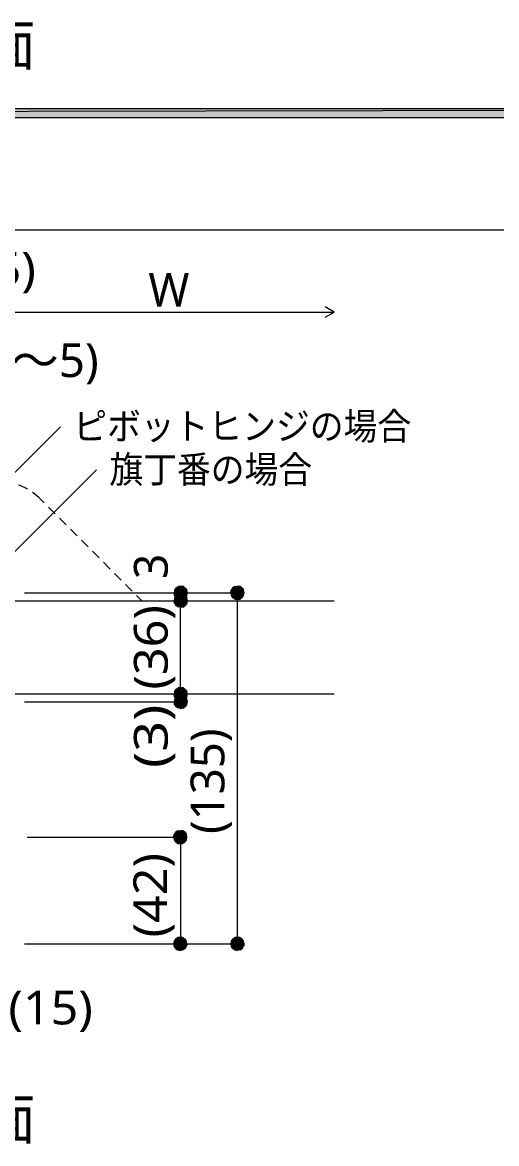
# Model space of a CAD drawing. Header units: millimetres. Extents: x 0 to 420, y 0 to 297.
# Drawn here: x 271 to 307.5, y 126.7 to 212.9 of the extents above; entities that cross this region are included whole.
import ezdxf
from ezdxf.enums import TextEntityAlignment as Align

# ---------------------------------------------------------------- set-up
doc = ezdxf.new("R2010")
doc.units = ezdxf.units.MM
doc.styles.add('kst32b', font='NotoSansJP-Variable.ttf')

msp = doc.modelspace()

# ---------------------------------------------------------------- hatches: boundary and pattern name
h = msp.add_hatch(color=7)
h.paths.add_polyline_path([(394.166, 205.634), (394.166, 206.333), (26.183, 205.634), (394.166, 205.634)])
h.paths.add_polyline_path([(394.166, 206.333), (26.183, 205.634), (26.183, 206.333), (394.166, 206.333)])
h = msp.add_hatch(color=7)
h.paths.add_polyline_path([(282.744, 169.27), (282.702, 169.079), (283.21, 169.079), (282.744, 169.27)])
h.paths.add_polyline_path([(282.702, 169.079), (283.21, 169.079), (282.744, 168.868), (282.702, 169.079)])
h.paths.add_polyline_path([(283.21, 169.079), (282.744, 168.868), (282.85, 168.719), (283.21, 169.079)])
h = msp.add_hatch(color=7)
h.paths.add_polyline_path([(283.21, 169.587), (283.02, 169.545), (283.21, 169.079), (283.21, 169.587)])
h.paths.add_polyline_path([(283.02, 169.545), (283.21, 169.079), (282.85, 169.439), (283.02, 169.545)])
h.paths.add_polyline_path([(283.21, 169.079), (282.85, 169.439), (282.744, 169.27), (283.21, 169.079)])
h = msp.add_hatch(color=7)
h.paths.add_polyline_path([(282.85, 168.719), (283.02, 168.592), (283.21, 169.079), (282.85, 168.719)])
h.paths.add_polyline_path([(283.02, 168.592), (283.21, 169.079), (283.21, 168.571), (283.02, 168.592)])
h.paths.add_polyline_path([(283.21, 169.079), (283.21, 168.571), (283.422, 168.592), (283.21, 169.079)])
for points in [[(283.422, 169.545), (283.21, 169.587), (283.21, 169.079), (283.422, 169.545)], [(288.057, 168.868), (288.1, 169.079), (287.57, 169.079), (288.057, 168.868)], [(283.422, 168.952), (283.21, 168.995), (283.21, 168.465), (283.422, 168.952)], [(283.422, 161.756), (283.21, 161.798), (283.21, 161.269), (283.422, 161.756)], [(283.422, 161.142), (283.21, 161.184), (283.21, 160.676), (283.422, 161.142)], [(283.654, 150.072), (283.697, 150.283), (283.189, 150.283), (283.654, 150.072)], [(282.702, 142.261), (282.66, 142.071), (283.189, 142.071), (282.702, 142.261)], [(287.105, 142.261), (287.062, 142.071), (287.57, 142.071), (287.105, 142.261)]]:
    msp.add_hatch(color=7).paths.add_polyline_path(points)
h = msp.add_hatch(color=7)
h.paths.add_polyline_path([(283.739, 169.079), (283.697, 169.27), (283.21, 169.079), (283.739, 169.079)])
h.paths.add_polyline_path([(283.697, 169.27), (283.21, 169.079), (283.57, 169.439), (283.697, 169.27)])
h.paths.add_polyline_path([(283.21, 169.079), (283.57, 169.439), (283.422, 169.545), (283.21, 169.079)])
h = msp.add_hatch(color=7)
h.paths.add_polyline_path([(283.422, 168.592), (283.57, 168.719), (283.21, 169.079), (283.422, 168.592)])
h.paths.add_polyline_path([(283.57, 168.719), (283.21, 169.079), (283.697, 168.868), (283.57, 168.719)])
h.paths.add_polyline_path([(283.21, 169.079), (283.697, 168.868), (283.739, 169.079), (283.21, 169.079)])
h = msp.add_hatch(color=7)
h.paths.add_polyline_path([(287.211, 169.439), (287.105, 169.27), (287.57, 169.079), (287.211, 169.439)])
h.paths.add_polyline_path([(287.105, 169.27), (287.57, 169.079), (287.062, 169.079), (287.105, 169.27)])
h.paths.add_polyline_path([(287.57, 169.079), (287.062, 169.079), (287.105, 168.868), (287.57, 169.079)])
h = msp.add_hatch(color=7)
h.paths.add_polyline_path([(287.105, 168.868), (287.211, 168.719), (287.57, 169.079), (287.105, 168.868)])
h.paths.add_polyline_path([(287.211, 168.719), (287.57, 169.079), (287.38, 168.592), (287.211, 168.719)])
h.paths.add_polyline_path([(287.57, 169.079), (287.38, 168.592), (287.57, 168.571), (287.57, 169.079)])
h = msp.add_hatch(color=7)
h.paths.add_polyline_path([(287.782, 169.545), (287.57, 169.587), (287.57, 169.079), (287.782, 169.545)])
h.paths.add_polyline_path([(287.57, 169.587), (287.57, 169.079), (287.38, 169.545), (287.57, 169.587)])
h.paths.add_polyline_path([(287.57, 169.079), (287.38, 169.545), (287.211, 169.439), (287.57, 169.079)])
h = msp.add_hatch(color=7)
h.paths.add_polyline_path([(288.1, 169.079), (288.057, 169.27), (287.57, 169.079), (288.1, 169.079)])
h.paths.add_polyline_path([(288.057, 169.27), (287.57, 169.079), (287.951, 169.439), (288.057, 169.27)])
h.paths.add_polyline_path([(287.57, 169.079), (287.951, 169.439), (287.782, 169.545), (287.57, 169.079)])
h = msp.add_hatch(color=7)
h.paths.add_polyline_path([(287.57, 168.571), (287.782, 168.592), (287.57, 169.079), (287.57, 168.571)])
h.paths.add_polyline_path([(287.782, 168.592), (287.57, 169.079), (287.951, 168.719), (287.782, 168.592)])
h.paths.add_polyline_path([(287.57, 169.079), (287.951, 168.719), (288.057, 168.868), (287.57, 169.079)])
h = msp.add_hatch(color=7)
h.paths.add_polyline_path([(282.744, 168.677), (282.702, 168.465), (283.21, 168.465), (282.744, 168.677)])
h.paths.add_polyline_path([(282.702, 168.465), (283.21, 168.465), (282.744, 168.275), (282.702, 168.465)])
h.paths.add_polyline_path([(283.21, 168.465), (282.744, 168.275), (282.85, 168.106), (283.21, 168.465)])
h = msp.add_hatch(color=7)
h.paths.add_polyline_path([(283.21, 168.995), (283.02, 168.952), (283.21, 168.465), (283.21, 168.995)])
h.paths.add_polyline_path([(283.02, 168.952), (283.21, 168.465), (282.85, 168.846), (283.02, 168.952)])
h.paths.add_polyline_path([(283.21, 168.465), (282.85, 168.846), (282.744, 168.677), (283.21, 168.465)])
h = msp.add_hatch(color=7)
h.paths.add_polyline_path([(282.85, 168.106), (283.02, 168), (283.21, 168.465), (282.85, 168.106)])
h.paths.add_polyline_path([(283.02, 168), (283.21, 168.465), (283.21, 167.957), (283.02, 168)])
h.paths.add_polyline_path([(283.21, 168.465), (283.21, 167.957), (283.422, 168), (283.21, 168.465)])
h = msp.add_hatch(color=7)
h.paths.add_polyline_path([(283.739, 168.465), (283.697, 168.677), (283.21, 168.465), (283.739, 168.465)])
h.paths.add_polyline_path([(283.697, 168.677), (283.21, 168.465), (283.57, 168.846), (283.697, 168.677)])
h.paths.add_polyline_path([(283.21, 168.465), (283.57, 168.846), (283.422, 168.952), (283.21, 168.465)])
h = msp.add_hatch(color=7)
h.paths.add_polyline_path([(283.422, 168), (283.57, 168.106), (283.21, 168.465), (283.422, 168)])
h.paths.add_polyline_path([(283.57, 168.106), (283.21, 168.465), (283.697, 168.275), (283.57, 168.106)])
h.paths.add_polyline_path([(283.21, 168.465), (283.697, 168.275), (283.739, 168.465), (283.21, 168.465)])
h = msp.add_hatch(color=7)
h.paths.add_polyline_path([(282.744, 161.48), (282.702, 161.269), (283.21, 161.269), (282.744, 161.48)])
h.paths.add_polyline_path([(282.702, 161.269), (283.21, 161.269), (282.744, 161.078), (282.702, 161.269)])
h.paths.add_polyline_path([(283.21, 161.269), (282.744, 161.078), (282.85, 160.909), (283.21, 161.269)])
h = msp.add_hatch(color=7)
h.paths.add_polyline_path([(283.21, 161.798), (283.02, 161.756), (283.21, 161.269), (283.21, 161.798)])
h.paths.add_polyline_path([(283.02, 161.756), (283.21, 161.269), (282.85, 161.629), (283.02, 161.756)])
h.paths.add_polyline_path([(283.21, 161.269), (282.85, 161.629), (282.744, 161.48), (283.21, 161.269)])
h = msp.add_hatch(color=7)
h.paths.add_polyline_path([(283.739, 161.269), (283.697, 161.48), (283.21, 161.269), (283.739, 161.269)])
h.paths.add_polyline_path([(283.697, 161.48), (283.21, 161.269), (283.57, 161.629), (283.697, 161.48)])
h.paths.add_polyline_path([(283.21, 161.269), (283.57, 161.629), (283.422, 161.756), (283.21, 161.269)])
h = msp.add_hatch(color=7)
h.paths.add_polyline_path([(282.744, 160.867), (282.702, 160.676), (283.21, 160.676), (282.744, 160.867)])
h.paths.add_polyline_path([(282.702, 160.676), (283.21, 160.676), (282.744, 160.486), (282.702, 160.676)])
h.paths.add_polyline_path([(283.21, 160.676), (282.744, 160.486), (282.85, 160.316), (283.21, 160.676)])
h = msp.add_hatch(color=7)
h.paths.add_polyline_path([(283.21, 161.184), (283.02, 161.142), (283.21, 160.676), (283.21, 161.184)])
h.paths.add_polyline_path([(283.02, 161.142), (283.21, 160.676), (282.85, 161.036), (283.02, 161.142)])
h.paths.add_polyline_path([(283.21, 160.676), (282.85, 161.036), (282.744, 160.867), (283.21, 160.676)])
h = msp.add_hatch(color=7)
h.paths.add_polyline_path([(282.85, 160.909), (283.02, 160.803), (283.21, 161.269), (282.85, 160.909)])
h.paths.add_polyline_path([(283.02, 160.803), (283.21, 161.269), (283.21, 160.761), (283.02, 160.803)])
h.paths.add_polyline_path([(283.21, 161.269), (283.21, 160.761), (283.422, 160.803), (283.21, 161.269)])
h = msp.add_hatch(color=7)
h.paths.add_polyline_path([(282.85, 160.316), (283.02, 160.21), (283.21, 160.676), (282.85, 160.316)])
h.paths.add_polyline_path([(283.02, 160.21), (283.21, 160.676), (283.21, 160.168), (283.02, 160.21)])
h.paths.add_polyline_path([(283.21, 160.676), (283.21, 160.168), (283.422, 160.21), (283.21, 160.676)])
h = msp.add_hatch(color=7)
h.paths.add_polyline_path([(283.422, 160.803), (283.57, 160.909), (283.21, 161.269), (283.422, 160.803)])
h.paths.add_polyline_path([(283.57, 160.909), (283.21, 161.269), (283.697, 161.078), (283.57, 160.909)])
h.paths.add_polyline_path([(283.21, 161.269), (283.697, 161.078), (283.739, 161.269), (283.21, 161.269)])
h = msp.add_hatch(color=7)
h.paths.add_polyline_path([(283.739, 160.676), (283.697, 160.867), (283.21, 160.676), (283.739, 160.676)])
h.paths.add_polyline_path([(283.697, 160.867), (283.21, 160.676), (283.57, 161.036), (283.697, 160.867)])
h.paths.add_polyline_path([(283.21, 160.676), (283.57, 161.036), (283.422, 161.142), (283.21, 160.676)])
h = msp.add_hatch(color=7)
h.paths.add_polyline_path([(283.422, 160.21), (283.57, 160.316), (283.21, 160.676), (283.422, 160.21)])
h.paths.add_polyline_path([(283.57, 160.316), (283.21, 160.676), (283.697, 160.486), (283.57, 160.316)])
h.paths.add_polyline_path([(283.21, 160.676), (283.697, 160.486), (283.739, 160.676), (283.21, 160.676)])
h = msp.add_hatch(color=7)
h.paths.add_polyline_path([(282.808, 150.643), (282.702, 150.474), (283.189, 150.283), (282.808, 150.643)])
h.paths.add_polyline_path([(282.702, 150.474), (283.189, 150.283), (282.66, 150.283), (282.702, 150.474)])
h.paths.add_polyline_path([(283.189, 150.283), (282.66, 150.283), (282.702, 150.072), (283.189, 150.283)])
h = msp.add_hatch(color=7)
h.paths.add_polyline_path([(282.702, 150.072), (282.808, 149.902), (283.189, 150.283), (282.702, 150.072)])
h.paths.add_polyline_path([(282.808, 149.902), (283.189, 150.283), (282.977, 149.796), (282.808, 149.902)])
h.paths.add_polyline_path([(283.189, 150.283), (282.977, 149.796), (283.189, 149.754), (283.189, 150.283)])
h = msp.add_hatch(color=7)
h.paths.add_polyline_path([(283.379, 150.749), (283.189, 150.791), (283.189, 150.283), (283.379, 150.749)])
h.paths.add_polyline_path([(283.189, 150.791), (283.189, 150.283), (282.977, 150.749), (283.189, 150.791)])
h.paths.add_polyline_path([(283.189, 150.283), (282.977, 150.749), (282.808, 150.643), (283.189, 150.283)])
h = msp.add_hatch(color=7)
h.paths.add_polyline_path([(283.697, 150.283), (283.654, 150.474), (283.189, 150.283), (283.697, 150.283)])
h.paths.add_polyline_path([(283.654, 150.474), (283.189, 150.283), (283.549, 150.643), (283.654, 150.474)])
h.paths.add_polyline_path([(283.189, 150.283), (283.549, 150.643), (283.379, 150.749), (283.189, 150.283)])
h = msp.add_hatch(color=7)
h.paths.add_polyline_path([(283.189, 149.754), (283.379, 149.796), (283.189, 150.283), (283.189, 149.754)])
h.paths.add_polyline_path([(283.379, 149.796), (283.189, 150.283), (283.549, 149.902), (283.379, 149.796)])
h.paths.add_polyline_path([(283.189, 150.283), (283.549, 149.902), (283.654, 150.072), (283.189, 150.283)])
h = msp.add_hatch(color=7)
h.paths.add_polyline_path([(283.189, 142.579), (282.977, 142.558), (283.189, 142.071), (283.189, 142.579)])
h.paths.add_polyline_path([(282.977, 142.558), (283.189, 142.071), (282.808, 142.43), (282.977, 142.558)])
h.paths.add_polyline_path([(283.189, 142.071), (282.808, 142.43), (282.702, 142.261), (283.189, 142.071)])
h = msp.add_hatch(color=7)
h.paths.add_polyline_path([(283.654, 142.261), (283.549, 142.43), (283.189, 142.071), (283.654, 142.261)])
h.paths.add_polyline_path([(283.549, 142.43), (283.189, 142.071), (283.379, 142.558), (283.549, 142.43)])
h.paths.add_polyline_path([(283.189, 142.071), (283.379, 142.558), (283.189, 142.579), (283.189, 142.071)])
h = msp.add_hatch(color=7)
h.paths.add_polyline_path([(287.57, 142.579), (287.38, 142.558), (287.57, 142.071), (287.57, 142.579)])
h.paths.add_polyline_path([(287.38, 142.558), (287.57, 142.071), (287.211, 142.43), (287.38, 142.558)])
h.paths.add_polyline_path([(287.57, 142.071), (287.211, 142.43), (287.105, 142.261), (287.57, 142.071)])
h = msp.add_hatch(color=7)
h.paths.add_polyline_path([(288.057, 142.261), (287.951, 142.43), (287.57, 142.071), (288.057, 142.261)])
h.paths.add_polyline_path([(287.951, 142.43), (287.57, 142.071), (287.782, 142.558), (287.951, 142.43)])
h.paths.add_polyline_path([(287.57, 142.071), (287.782, 142.558), (287.57, 142.579), (287.57, 142.071)])
h = msp.add_hatch(color=7)
h.paths.add_polyline_path([(282.66, 142.071), (282.702, 141.88), (283.189, 142.071), (282.66, 142.071)])
h.paths.add_polyline_path([(282.702, 141.88), (283.189, 142.071), (282.808, 141.711), (282.702, 141.88)])
h.paths.add_polyline_path([(283.189, 142.071), (282.808, 141.711), (282.977, 141.605), (283.189, 142.071)])
h = msp.add_hatch(color=7)
h.paths.add_polyline_path([(282.977, 141.605), (283.189, 141.563), (283.189, 142.071), (282.977, 141.605)])
h.paths.add_polyline_path([(283.189, 141.563), (283.189, 142.071), (283.379, 141.605), (283.189, 141.563)])
h.paths.add_polyline_path([(283.189, 142.071), (283.379, 141.605), (283.549, 141.711), (283.189, 142.071)])
h = msp.add_hatch(color=7)
h.paths.add_polyline_path([(283.549, 141.711), (283.654, 141.88), (283.189, 142.071), (283.549, 141.711)])
h.paths.add_polyline_path([(283.654, 141.88), (283.189, 142.071), (283.697, 142.071), (283.654, 141.88)])
h.paths.add_polyline_path([(283.189, 142.071), (283.697, 142.071), (283.654, 142.261), (283.189, 142.071)])
h = msp.add_hatch(color=7)
h.paths.add_polyline_path([(287.062, 142.071), (287.105, 141.88), (287.57, 142.071), (287.062, 142.071)])
h.paths.add_polyline_path([(287.105, 141.88), (287.57, 142.071), (287.211, 141.711), (287.105, 141.88)])
h.paths.add_polyline_path([(287.57, 142.071), (287.211, 141.711), (287.38, 141.605), (287.57, 142.071)])
h = msp.add_hatch(color=7)
h.paths.add_polyline_path([(287.38, 141.605), (287.57, 141.563), (287.57, 142.071), (287.38, 141.605)])
h.paths.add_polyline_path([(287.57, 141.563), (287.57, 142.071), (287.782, 141.605), (287.57, 141.563)])
h.paths.add_polyline_path([(287.57, 142.071), (287.782, 141.605), (287.951, 141.711), (287.57, 142.071)])
h = msp.add_hatch(color=7)
h.paths.add_polyline_path([(287.951, 141.711), (288.057, 141.88), (287.57, 142.071), (287.951, 141.711)])
h.paths.add_polyline_path([(288.057, 141.88), (287.57, 142.071), (288.1, 142.071), (288.057, 141.88)])
h.paths.add_polyline_path([(287.57, 142.071), (288.1, 142.071), (288.057, 142.261), (287.57, 142.071)])

# ---------------------------------------------------------------- linework, layer by layer
at = {"lineweight": 0}
for points in [[(394.166, 205.634), (394.166, 206.333), (26.183, 205.634)], [(394.166, 206.333), (26.183, 205.634), (26.183, 206.333)], [(282.744, 169.27), (282.702, 169.079), (283.21, 169.079)], [(282.702, 169.079), (283.21, 169.079), (282.744, 168.868)], [(283.21, 169.079), (282.85, 169.439), (282.744, 169.27)], [(283.21, 169.079), (282.744, 168.868), (282.85, 168.719)], [(283.02, 169.545), (283.21, 169.079), (282.85, 169.439)], [(282.85, 168.719), (283.02, 168.592), (283.21, 169.079)], [(283.21, 169.587), (283.02, 169.545), (283.21, 169.079)], [(283.02, 168.592), (283.21, 169.079), (283.21, 168.571)], [(283.422, 169.545), (283.21, 169.587), (283.21, 169.079)], [(283.21, 169.079), (283.57, 169.439), (283.422, 169.545)], [(283.697, 169.27), (283.21, 169.079), (283.57, 169.439)], [(283.739, 169.079), (283.697, 169.27), (283.21, 169.079)], [(283.21, 169.079), (283.21, 168.571), (283.422, 168.592)], [(283.422, 168.592), (283.57, 168.719), (283.21, 169.079)], [(283.57, 168.719), (283.21, 169.079), (283.697, 168.868)], [(283.21, 169.079), (283.697, 168.868), (283.739, 169.079)], [(287.105, 169.27), (287.57, 169.079), (287.062, 169.079)], [(287.57, 169.079), (287.062, 169.079), (287.105, 168.868)], [(287.211, 169.439), (287.105, 169.27), (287.57, 169.079)], [(287.105, 168.868), (287.211, 168.719), (287.57, 169.079)], [(287.57, 169.079), (287.38, 169.545), (287.211, 169.439)], [(287.211, 168.719), (287.57, 169.079), (287.38, 168.592)], [(287.57, 169.587), (287.57, 169.079), (287.38, 169.545)], [(287.57, 169.079), (287.38, 168.592), (287.57, 168.571)], [(287.782, 169.545), (287.57, 169.587), (287.57, 169.079)], [(287.57, 169.079), (287.951, 169.439), (287.782, 169.545)], [(288.057, 169.27), (287.57, 169.079), (287.951, 169.439)], [(288.1, 169.079), (288.057, 169.27), (287.57, 169.079)], [(287.57, 168.571), (287.782, 168.592), (287.57, 169.079)], [(287.782, 168.592), (287.57, 169.079), (287.951, 168.719)], [(287.57, 169.079), (287.951, 168.719), (288.057, 168.868)], [(288.057, 168.868), (288.1, 169.079), (287.57, 169.079)], [(282.744, 168.677), (282.702, 168.465), (283.21, 168.465)], [(282.702, 168.465), (283.21, 168.465), (282.744, 168.275)], [(283.21, 168.465), (282.85, 168.846), (282.744, 168.677)], [(283.21, 168.465), (282.744, 168.275), (282.85, 168.106)], [(283.02, 168.952), (283.21, 168.465), (282.85, 168.846)], [(282.85, 168.106), (283.02, 168), (283.21, 168.465)], [(283.21, 168.995), (283.02, 168.952), (283.21, 168.465)], [(283.02, 168), (283.21, 168.465), (283.21, 167.957)], [(283.422, 168.952), (283.21, 168.995), (283.21, 168.465)], [(283.21, 168.465), (283.57, 168.846), (283.422, 168.952)], [(283.697, 168.677), (283.21, 168.465), (283.57, 168.846)], [(283.739, 168.465), (283.697, 168.677), (283.21, 168.465)], [(283.21, 168.465), (283.21, 167.957), (283.422, 168)], [(283.422, 168), (283.57, 168.106), (283.21, 168.465)], [(283.57, 168.106), (283.21, 168.465), (283.697, 168.275)], [(283.21, 168.465), (283.697, 168.275), (283.739, 168.465)], [(282.744, 161.48), (282.702, 161.269), (283.21, 161.269)], [(283.21, 161.269), (282.85, 161.629), (282.744, 161.48)], [(283.02, 161.756), (283.21, 161.269), (282.85, 161.629)], [(283.21, 161.798), (283.02, 161.756), (283.21, 161.269)], [(283.422, 161.756), (283.21, 161.798), (283.21, 161.269)], [(283.21, 161.269), (283.57, 161.629), (283.422, 161.756)], [(283.697, 161.48), (283.21, 161.269), (283.57, 161.629)], [(283.739, 161.269), (283.697, 161.48), (283.21, 161.269)], [(282.702, 161.269), (283.21, 161.269), (282.744, 161.078)], [(282.744, 160.867), (282.702, 160.676), (283.21, 160.676)], [(282.702, 160.676), (283.21, 160.676), (282.744, 160.486)], [(283.21, 161.269), (282.744, 161.078), (282.85, 160.909)], [(283.21, 160.676), (282.85, 161.036), (282.744, 160.867)], [(283.21, 160.676), (282.744, 160.486), (282.85, 160.316)], [(282.85, 160.909), (283.02, 160.803), (283.21, 161.269)], [(283.02, 161.142), (283.21, 160.676), (282.85, 161.036)], [(282.85, 160.316), (283.02, 160.21), (283.21, 160.676)], [(283.02, 160.803), (283.21, 161.269), (283.21, 160.761)], [(283.21, 161.184), (283.02, 161.142), (283.21, 160.676)], [(283.02, 160.21), (283.21, 160.676), (283.21, 160.168)], [(283.21, 161.269), (283.21, 160.761), (283.422, 160.803)], [(283.422, 160.803), (283.57, 160.909), (283.21, 161.269)], [(283.57, 160.909), (283.21, 161.269), (283.697, 161.078)], [(283.21, 161.269), (283.697, 161.078), (283.739, 161.269)], [(283.422, 161.142), (283.21, 161.184), (283.21, 160.676)], [(283.21, 160.676), (283.57, 161.036), (283.422, 161.142)], [(283.697, 160.867), (283.21, 160.676), (283.57, 161.036)], [(283.739, 160.676), (283.697, 160.867), (283.21, 160.676)], [(283.21, 160.676), (283.21, 160.168), (283.422, 160.21)], [(283.422, 160.21), (283.57, 160.316), (283.21, 160.676)], [(283.57, 160.316), (283.21, 160.676), (283.697, 160.486)], [(283.21, 160.676), (283.697, 160.486), (283.739, 160.676)], [(282.702, 150.474), (283.189, 150.283), (282.66, 150.283)], [(283.189, 150.283), (282.66, 150.283), (282.702, 150.072)], [(282.808, 150.643), (282.702, 150.474), (283.189, 150.283)], [(282.702, 150.072), (282.808, 149.902), (283.189, 150.283)], [(283.189, 150.283), (282.977, 150.749), (282.808, 150.643)], [(282.808, 149.902), (283.189, 150.283), (282.977, 149.796)], [(283.189, 150.791), (283.189, 150.283), (282.977, 150.749)], [(283.189, 150.283), (282.977, 149.796), (283.189, 149.754)], [(283.379, 150.749), (283.189, 150.791), (283.189, 150.283)], [(283.189, 150.283), (283.549, 150.643), (283.379, 150.749)], [(283.654, 150.474), (283.189, 150.283), (283.549, 150.643)], [(283.697, 150.283), (283.654, 150.474), (283.189, 150.283)], [(283.189, 149.754), (283.379, 149.796), (283.189, 150.283)], [(283.379, 149.796), (283.189, 150.283), (283.549, 149.902)], [(283.189, 150.283), (283.549, 149.902), (283.654, 150.072)], [(283.654, 150.072), (283.697, 150.283), (283.189, 150.283)], [(283.189, 142.071), (282.808, 142.43), (282.702, 142.261)], [(282.977, 142.558), (283.189, 142.071), (282.808, 142.43)], [(283.189, 142.579), (282.977, 142.558), (283.189, 142.071)], [(283.189, 142.071), (283.379, 142.558), (283.189, 142.579)], [(283.549, 142.43), (283.189, 142.071), (283.379, 142.558)], [(283.654, 142.261), (283.549, 142.43), (283.189, 142.071)], [(287.57, 142.071), (287.211, 142.43), (287.105, 142.261)], [(287.38, 142.558), (287.57, 142.071), (287.211, 142.43)], [(287.57, 142.579), (287.38, 142.558), (287.57, 142.071)], [(287.57, 142.071), (287.782, 142.558), (287.57, 142.579)], [(287.951, 142.43), (287.57, 142.071), (287.782, 142.558)], [(288.057, 142.261), (287.951, 142.43), (287.57, 142.071)], [(282.702, 142.261), (282.66, 142.071), (283.189, 142.071)], [(282.66, 142.071), (282.702, 141.88), (283.189, 142.071)], [(282.702, 141.88), (283.189, 142.071), (282.808, 141.711)], [(283.189, 142.071), (282.808, 141.711), (282.977, 141.605)], [(282.977, 141.605), (283.189, 141.563), (283.189, 142.071)], [(283.189, 142.071), (283.697, 142.071), (283.654, 142.261)], [(283.189, 141.563), (283.189, 142.071), (283.379, 141.605)], [(283.189, 142.071), (283.379, 141.605), (283.549, 141.711)], [(283.549, 141.711), (283.654, 141.88), (283.189, 142.071)], [(283.654, 141.88), (283.189, 142.071), (283.697, 142.071)], [(287.105, 142.261), (287.062, 142.071), (287.57, 142.071)], [(287.062, 142.071), (287.105, 141.88), (287.57, 142.071)], [(287.105, 141.88), (287.57, 142.071), (287.211, 141.711)], [(287.57, 142.071), (287.211, 141.711), (287.38, 141.605)], [(287.38, 141.605), (287.57, 141.563), (287.57, 142.071)], [(287.57, 142.071), (288.1, 142.071), (288.057, 142.261)], [(287.57, 141.563), (287.57, 142.071), (287.782, 141.605)], [(287.57, 142.071), (287.782, 141.605), (287.951, 141.711)], [(287.951, 141.711), (288.057, 141.88), (287.57, 142.071)], [(288.057, 141.88), (287.57, 142.071), (288.1, 142.071)]]:
    msp.add_lwpolyline(points, close=True, dxfattribs=at)
at = {"lineweight": 13}
for points in [[(394.166, 196.977), (26.183, 196.977)], [(270.383, 188.404), (270.383, 190.669), (295.021, 190.669)], [(294.323, 190.267), (295.021, 190.669), (294.323, 191.071)], [(269.685, 177.567), (273.96, 181.843)], [(268.203, 170.011), (276.733, 178.52)], [(271.42, 177.08), (271.399, 177.08), (270.87, 177.313), (270.743, 177.355)], [(272.309, 176.403), (271.865, 176.763), (271.822, 176.805)], [(272.309, 176.403), (272.711, 176.001)], [(273.05, 175.662), (273.558, 175.154)], [(273.897, 174.815), (274.405, 174.307)], [(274.743, 173.969), (275.251, 173.461)], [(275.59, 173.122), (276.098, 172.614)], [(276.437, 172.275), (276.945, 171.767)], [(277.283, 171.429), (277.791, 170.9)], [(278.13, 170.561), (278.638, 170.053)], [(271.187, 169.079), (287.613, 169.079)], [(278.977, 169.714), (279.485, 169.206)], [(283.21, 160.676), (283.21, 161.269), (283.21, 168.465), (283.21, 169.079)], [(287.57, 169.079), (287.57, 142.071)], [(295.021, 161.269), (268.182, 161.269), (268.182, 168.465), (295.021, 168.465)], [(279.823, 168.868), (280.225, 168.465)], [(271.187, 160.676), (283.21, 160.676)], [(271.399, 150.283), (283.189, 150.283)], [(283.189, 150.283), (283.189, 142.071)], [(271.187, 142.071), (287.613, 142.071)]]:
    msp.add_lwpolyline(points, dxfattribs=at)

# ---------------------------------------------------------------- texts
at = {"style": 'kst32b'}
for s, height, p, p2 in [('平\u3000面', 3.1187, (260.35, 209.656), (272.045, 209.656)), ('(15)', 2.5989, (265.578, 192.68), (272.075, 192.68)), ('(25)(3～5)', 2.5989, (260.921, 185.632), (276.912, 185.674)), ('ピボットヒンジの場合', 2.0791, (274.955, 180.848), (300.944, 180.848)), ('旗丁番の場合', 2.0791, (277.728, 177.525), (293.321, 177.525)), ('(36)', 2.5989, (282.215, 161.629), (282.215, 168.126)), ('(3)', 2.5989, (282.215, 155.596), (282.215, 160.469)), ('(135)', 2.5989, (286.575, 150.516), (286.575, 158.638)), ('(42)', 2.5989, (282.173, 142.558), (282.173, 149.055)), ('(15)', 2.5989, (269.96, 135.869), (276.457, 135.869)), ('平\u3000面', 3.1187, (260.35, 127.042), (272.045, 127.042))]:
    msp.add_text(s, height=height, dxfattribs=at).set_placement(p, p2, align=Align.FIT)
msp.add_text('W', height=2.599, dxfattribs=at).set_placement((280.734, 191.071))
msp.add_text('3', height=2.599, rotation=90, dxfattribs=at).set_placement((282.215, 170.138))

doc.saveas('drawing.dxf')
